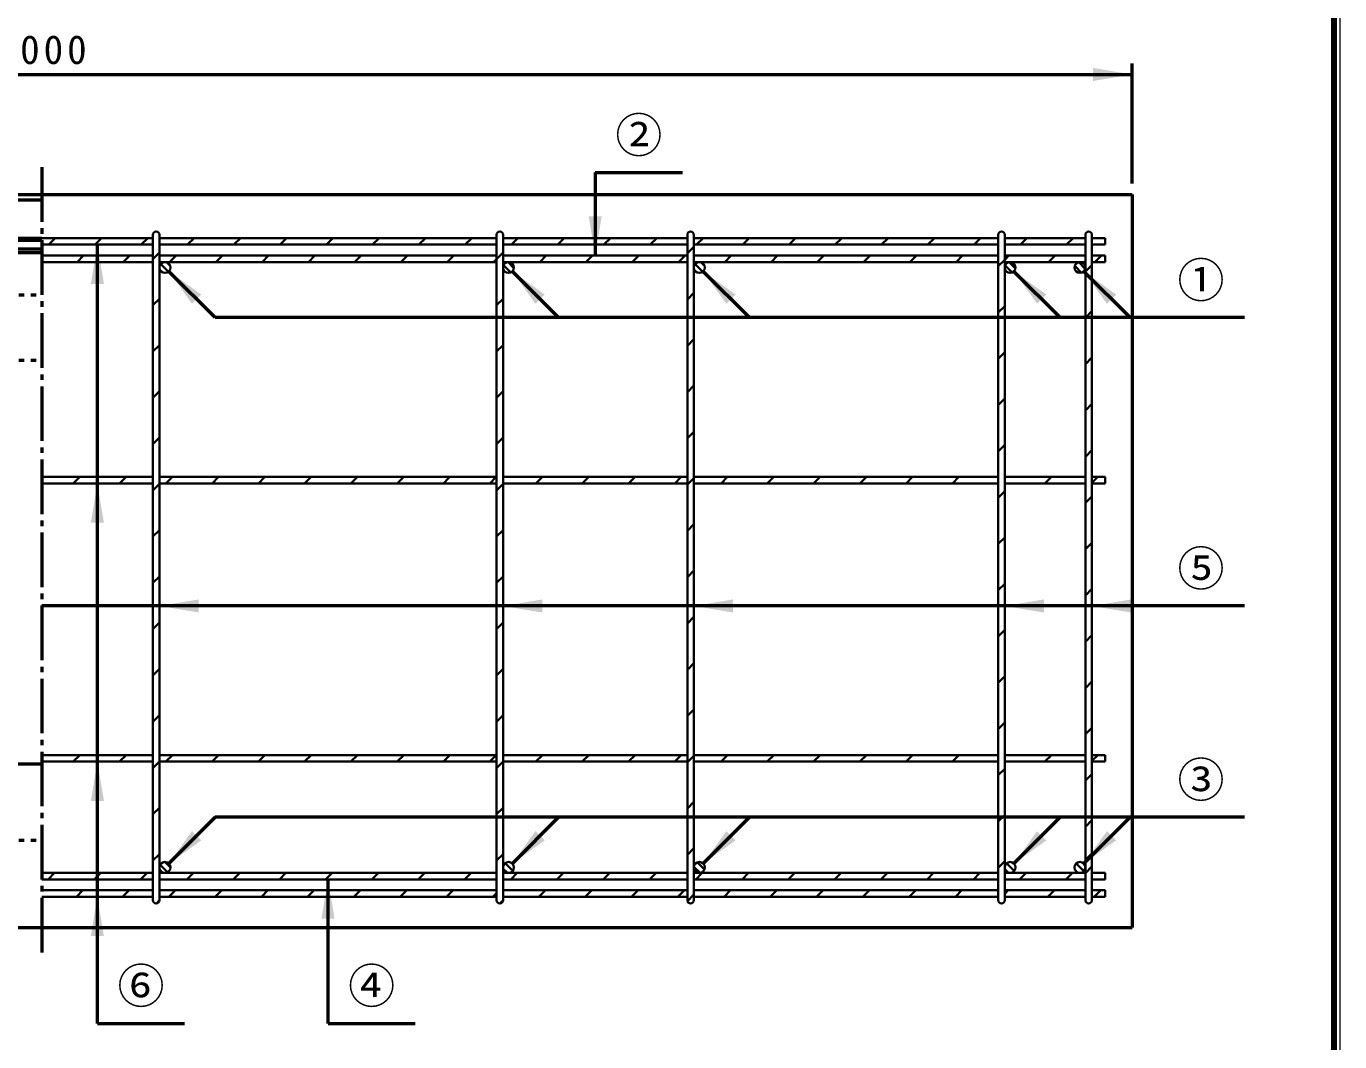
# Model space of a CAD drawing. Units: millimetres, scale not verified. Extents: x 100 to 4105, y 100 to 2870.
# Drawn here: x 2901 to 4105, y 854 to 1785 of the extents above; entities that cross this region are included whole.
import ezdxf
from ezdxf.enums import TextEntityAlignment as Align

# ---------------------------------------------------------------- set-up
doc = ezdxf.new("R2010")
doc.units = ezdxf.units.MM
doc.header["$LTSCALE"] = 5
doc.linetypes.add('USER1', pattern=[2.2, 1, -1.2])
doc.linetypes.add('USER3', pattern=[13.4, 10, -1.2, 1, -1.2])
doc.layers.add('V-nasSTD', color=7, linetype='Continuous', lineweight=35)
doc.styles.add('ＭＳ ゴシック', font='')
doc.styles.get('ＭＳ ゴシック').set_extended_font_data('MS Gothic')

msp = doc.modelspace()

# ---------------------------------------------------------------- hatches: boundary and pattern name
at = {"layer": 'V-nasSTD'}
for points in [[(3878.761, 1734.892), (3914.761, 1740.892), (3878.761, 1746.892)], [(3428.261, 1610.892), (3422.261, 1574.892), (3416.261, 1610.892)], [(2971.761, 1548.892), (2965.761, 1584.892), (2959.761, 1548.892)], [(3052.51, 1530.658), (3031.297, 1560.356), (3060.995, 1539.143)], [(3367.51, 1530.658), (3346.297, 1560.356), (3375.995, 1539.143)], [(3542.51, 1530.658), (3521.297, 1560.356), (3550.995, 1539.143)], [(3827.51, 1530.658), (3806.297, 1560.356), (3835.995, 1539.143)], [(3891.51, 1530.658), (3870.297, 1560.356), (3899.995, 1539.143)], [(2971.761, 1329.892), (2965.761, 1365.892), (2959.761, 1329.892)], [(3058.761, 1259.559), (3022.761, 1253.559), (3058.761, 1247.559)], [(3373.761, 1259.559), (3337.761, 1253.559), (3373.761, 1247.559)], [(3548.761, 1259.559), (3512.761, 1253.559), (3548.761, 1247.559)], [(3833.761, 1259.559), (3797.761, 1253.559), (3833.761, 1247.559)], [(3913.761, 1259.559), (3877.761, 1253.559), (3913.761, 1247.559)], [(2971.761, 1074.892), (2965.761, 1110.892), (2959.761, 1074.892)], [(3052.51, 1047.126), (3031.297, 1017.427), (3060.995, 1038.641)], [(3367.51, 1047.126), (3346.297, 1017.427), (3375.995, 1038.641)], [(3542.51, 1047.126), (3521.297, 1017.427), (3550.995, 1038.641)], [(3827.51, 1047.126), (3806.297, 1017.427), (3835.995, 1038.641)], [(3891.51, 1047.126), (3870.297, 1017.427), (3899.995, 1038.641)], [(3183.261, 966.892), (3177.261, 1002.892), (3171.261, 966.892)], [(2971.761, 950.892), (2965.761, 986.892), (2959.761, 950.892)]]:
    msp.add_hatch(color=256, dxfattribs=at).paths.add_polyline_path(points)

# ---------------------------------------------------------------- linework, layer by layer
at = {"layer": 'V-nasSTD', "lineweight": 100}
msp.add_line((4100, 105), (4100, 2865), dxfattribs=at)
at = {"layer": 'V-nasSTD', "lineweight": 50}
for p, q in [((3914.761, 1640.892), (3914.761, 1750.892)), ((1914.761, 1740.892), (3914.761, 1740.892)), ((3422.261, 1650.892), (3422.261, 1574.892)), ((3422.261, 1650.892), (3502.261, 1650.892)), ((1922.761, 1630.892), (3914.761, 1630.892)), ((3914.761, 1630.892), (3914.761, 958.892)), ((1922.761, 1625.892), (2914.761, 1625.892)), ((1914.761, 1590.907), (2914.761, 1590.907)), ((1914.761, 1588.892), (2914.761, 1588.892)), ((1914.761, 1580.892), (2914.761, 1580.892)), ((2965.761, 870.892), (2965.761, 1584.892)), ((1914.761, 1577.534), (2914.761, 1577.534)), ((3073.723, 1517.93), (3031.297, 1560.356)), ((3388.723, 1517.93), (3346.297, 1560.356)), ((3563.723, 1517.93), (3521.297, 1560.356)), ((3848.723, 1517.93), (3806.297, 1560.356)), ((3912.723, 1517.93), (3870.297, 1560.356)), ((4017.761, 1517.93), (3073.723, 1517.93)), ((4017.761, 1253.559), (2914.761, 1253.559)), ((2034.761, 1108.892), (2914.761, 1108.892)), ((3073.723, 1059.854), (3031.297, 1017.427)), ((4017.761, 1059.854), (3073.723, 1059.854)), ((3388.723, 1059.854), (3346.297, 1017.427)), ((3563.723, 1059.854), (3521.297, 1017.427)), ((3848.723, 1059.854), (3806.297, 1017.427)), ((3912.723, 1059.854), (3870.297, 1017.427)), ((3177.261, 870.892), (3177.261, 1002.892)), ((1914.761, 958.892), (3914.761, 958.892)), ((2965.761, 870.892), (3045.761, 870.892)), ((3177.261, 870.892), (3257.261, 870.892))]:
    msp.add_line(p, q, dxfattribs=at)
at = {"layer": 'V-nasSTD', "linetype": 'USER3', "lineweight": 50}
msp.add_line((2914.761, 1655.892), (2914.761, 933.892), dxfattribs=at)
at = {"layer": 'V-nasSTD'}
for p, q in [((2914.761, 1590.892), (3016.761, 1590.892)), ((2921.194, 1584.892), (2927.194, 1590.892)), ((2963.621, 1584.892), (2969.621, 1590.892)), ((3006.047, 1584.892), (3012.047, 1590.892)), ((3016.761, 1593.892), (3016.761, 983.892)), ((3022.761, 1593.892), (3022.761, 983.892)), ((3022.761, 1590.892), (3331.761, 1590.892)), ((3048.473, 1584.892), (3054.473, 1590.892)), ((3090.9, 1584.892), (3096.9, 1590.892)), ((3133.326, 1584.892), (3139.326, 1590.892)), ((3175.753, 1584.892), (3181.753, 1590.892)), ((3218.179, 1584.892), (3224.179, 1590.892)), ((3260.605, 1584.892), (3266.605, 1590.892)), ((3303.032, 1584.892), (3309.032, 1590.892)), ((3331.761, 1593.892), (3331.761, 983.892)), ((3337.761, 1593.892), (3337.761, 983.892)), ((3337.761, 1590.892), (3506.761, 1590.892)), ((3345.458, 1584.892), (3351.458, 1590.892)), ((3387.885, 1584.892), (3393.885, 1590.892)), ((3430.311, 1584.892), (3436.311, 1590.892)), ((3472.738, 1584.892), (3478.738, 1590.892)), ((3506.761, 1593.892), (3506.761, 983.892)), ((3512.761, 1593.892), (3512.761, 983.892)), ((3512.761, 1590.892), (3791.761, 1590.892)), ((3521.164, 1590.892), (3515.164, 1584.892)), ((3563.59, 1590.892), (3557.59, 1584.892)), ((3600.017, 1584.892), (3606.017, 1590.892)), ((3642.443, 1584.892), (3648.443, 1590.892)), ((3684.87, 1584.892), (3690.87, 1590.892)), ((3727.296, 1584.892), (3733.296, 1590.892)), ((3769.722, 1584.892), (3775.722, 1590.892)), ((3791.761, 1593.892), (3791.761, 983.892)), ((3797.761, 1593.892), (3797.761, 983.892)), ((3797.761, 1590.892), (3871.761, 1590.892)), ((3812.149, 1584.892), (3818.149, 1590.892)), ((3854.575, 1584.892), (3860.575, 1590.892)), ((3871.761, 1593.892), (3871.761, 983.892)), ((3877.761, 1593.892), (3877.761, 983.892)), ((3877.761, 1590.892), (3889.761, 1590.892)), ((3889.761, 1590.892), (3889.761, 1584.892)), ((2914.761, 1584.892), (3016.761, 1584.892)), ((3022.761, 1584.892), (3331.761, 1584.892)), ((3337.761, 1584.892), (3506.761, 1584.892)), ((3512.761, 1582.989), (3506.761, 1576.989)), ((3512.761, 1584.892), (3791.761, 1584.892)), ((3797.761, 1584.892), (3871.761, 1584.892)), ((3877.761, 1584.892), (3889.761, 1584.892)), ((2914.761, 1574.892), (3016.761, 1574.892)), ((3016.761, 1568.892), (2914.761, 1568.892)), ((2947.121, 1568.892), (2953.121, 1574.892)), ((2989.547, 1568.892), (2995.547, 1574.892)), ((3022.761, 1577.695), (3016.761, 1571.695)), ((3022.761, 1574.892), (3331.761, 1574.892)), ((3331.761, 1568.892), (3022.761, 1568.892)), ((3023.849, 1567.005), (3030.875, 1559.98)), ((3029.265, 1568.66), (3032.53, 1565.396)), ((3037.973, 1574.892), (3031.973, 1568.892)), ((3074.4, 1568.892), (3080.4, 1574.892)), ((3116.826, 1568.892), (3122.826, 1574.892)), ((3159.253, 1568.892), (3165.253, 1574.892)), ((3201.679, 1568.892), (3207.679, 1574.892)), ((3244.105, 1568.892), (3250.105, 1574.892)), ((3286.532, 1568.892), (3292.532, 1574.892)), ((3328.958, 1568.892), (3331.761, 1571.695)), ((3337.761, 1577.695), (3331.761, 1571.695)), ((3337.761, 1574.892), (3506.761, 1574.892)), ((3506.761, 1568.892), (3337.761, 1568.892)), ((3338.19, 1565.918), (3344.787, 1559.321)), ((3342.308, 1568.871), (3347.741, 1563.439)), ((3371.385, 1568.892), (3377.385, 1574.892)), ((3413.811, 1568.892), (3419.811, 1574.892)), ((3456.238, 1568.892), (3462.238, 1574.892)), ((3498.664, 1568.892), (3504.664, 1574.892)), ((3512.761, 1574.892), (3791.761, 1574.892)), ((3791.761, 1568.892), (3512.761, 1568.892)), ((3513.863, 1567.022), (3520.892, 1559.993)), ((3519.31, 1568.646), (3522.515, 1565.441)), ((3541.09, 1568.892), (3547.09, 1574.892)), ((3583.517, 1568.892), (3589.517, 1574.892)), ((3625.943, 1568.892), (3631.943, 1574.892)), ((3668.37, 1568.892), (3674.37, 1574.892)), ((3710.796, 1568.892), (3716.796, 1574.892)), ((3753.222, 1568.892), (3759.222, 1574.892)), ((3797.761, 1571.004), (3791.761, 1565.004)), ((3871.761, 1574.892), (3797.761, 1574.892)), ((3801.649, 1574.892), (3797.761, 1571.004)), ((3871.761, 1568.892), (3797.761, 1568.892)), ((3801.97, 1568.829), (3807.698, 1563.101)), ((3838.075, 1568.892), (3844.075, 1574.892)), ((3865.668, 1568.771), (3871.64, 1562.798)), ((3877.761, 1566.152), (3871.761, 1560.152)), ((3877.761, 1574.892), (3889.761, 1574.892)), ((3877.761, 1568.892), (3889.761, 1568.892)), ((3880.502, 1568.892), (3886.502, 1574.892)), ((3889.761, 1574.892), (3889.761, 1568.892)), ((3798.08, 1565.648), (3804.517, 1559.21)), ((3861.988, 1565.38), (3868.249, 1559.118)), ((3022.761, 1535.268), (3016.761, 1529.268)), ((3337.761, 1535.268), (3331.761, 1529.268)), ((3512.761, 1540.563), (3506.761, 1534.563)), ((3797.761, 1528.578), (3791.761, 1522.578)), ((3877.761, 1523.725), (3871.761, 1517.725)), ((3512.761, 1498.136), (3506.761, 1492.136)), ((3022.761, 1492.842), (3016.761, 1486.842)), ((3337.761, 1492.842), (3331.761, 1486.842)), ((3797.761, 1486.152), (3791.761, 1480.152)), ((3877.761, 1481.299), (3871.761, 1475.299)), ((3022.761, 1450.416), (3016.761, 1444.416)), ((3337.761, 1450.416), (3331.761, 1444.416)), ((3512.761, 1455.71), (3506.761, 1449.71)), ((3797.761, 1443.725), (3791.761, 1437.725)), ((3877.761, 1438.872), (3871.761, 1432.872)), ((3512.761, 1413.284), (3506.761, 1407.284)), ((3022.761, 1407.989), (3016.761, 1401.989)), ((3337.761, 1407.989), (3331.761, 1401.989)), ((3797.761, 1401.299), (3791.761, 1395.299)), ((3877.761, 1396.446), (3871.761, 1390.446)), ((2914.761, 1371.892), (3016.761, 1371.892)), ((2914.761, 1365.892), (3016.761, 1365.892)), ((2943.679, 1365.892), (2949.679, 1371.892)), ((2986.105, 1365.892), (2992.105, 1371.892)), ((3022.761, 1365.563), (3016.761, 1359.563)), ((3022.761, 1371.892), (3331.761, 1371.892)), ((3022.761, 1365.892), (3331.761, 1365.892)), ((3034.532, 1371.892), (3028.532, 1365.892)), ((3070.958, 1365.892), (3076.958, 1371.892)), ((3113.385, 1365.892), (3119.385, 1371.892)), ((3155.811, 1365.892), (3161.811, 1371.892)), ((3198.238, 1365.892), (3204.238, 1371.892)), ((3240.664, 1365.892), (3246.664, 1371.892)), ((3283.09, 1365.892), (3287.873, 1370.675)), ((3289.09, 1371.892), (3287.873, 1370.675)), ((3325.517, 1365.892), (3331.517, 1371.892)), ((3337.761, 1365.563), (3331.761, 1359.563)), ((3337.761, 1371.892), (3506.761, 1371.892)), ((3337.761, 1365.892), (3506.761, 1365.892)), ((3367.943, 1365.892), (3373.943, 1371.892)), ((3410.37, 1365.892), (3416.37, 1371.892)), ((3452.796, 1365.892), (3458.796, 1371.892)), ((3495.222, 1365.892), (3501.222, 1371.892)), ((3512.761, 1370.857), (3506.761, 1364.857)), ((3512.761, 1371.892), (3791.761, 1371.892)), ((3512.761, 1365.892), (3791.761, 1365.892)), ((3543.649, 1371.892), (3537.649, 1365.892)), ((3580.075, 1365.892), (3586.075, 1371.892)), ((3622.502, 1365.892), (3628.502, 1371.892)), ((3664.928, 1365.892), (3670.928, 1371.892)), ((3707.354, 1365.892), (3713.354, 1371.892)), ((3749.781, 1365.892), (3755.781, 1371.892)), ((3797.761, 1371.892), (3871.761, 1371.892)), ((3797.761, 1371.446), (3798.207, 1371.892)), ((3797.761, 1365.892), (3871.761, 1365.892)), ((3834.634, 1365.892), (3840.634, 1371.892)), ((3877.761, 1371.892), (3889.761, 1371.892)), ((3877.761, 1366.593), (3883.06, 1371.892)), ((3877.761, 1365.892), (3889.761, 1365.892)), ((3889.761, 1371.892), (3889.761, 1365.892)), ((3797.761, 1358.872), (3791.761, 1352.872)), ((3871.761, 1348.019), (3877.761, 1354.019)), ((3512.761, 1328.431), (3506.761, 1322.431)), ((3022.761, 1323.136), (3016.761, 1317.136)), ((3337.761, 1323.136), (3331.761, 1317.136)), ((3797.761, 1316.446), (3791.761, 1310.446)), ((3877.761, 1311.593), (3871.761, 1305.593)), ((3022.761, 1280.71), (3016.761, 1274.71)), ((3337.761, 1280.71), (3331.761, 1274.71)), ((3512.761, 1286.004), (3506.761, 1280.004)), ((3797.761, 1274.019), (3791.761, 1268.019)), ((3871.761, 1263.167), (3877.761, 1269.167)), ((3512.761, 1243.578), (3506.761, 1237.578)), ((3022.761, 1238.284), (3016.761, 1232.284)), ((3337.761, 1238.284), (3331.761, 1232.284)), ((3797.761, 1231.593), (3791.761, 1225.593)), ((3877.761, 1226.74), (3871.761, 1220.74)), ((3022.761, 1195.857), (3016.761, 1189.857)), ((3337.761, 1195.857), (3331.761, 1189.857)), ((3512.761, 1201.152), (3506.761, 1195.152)), ((3797.761, 1189.167), (3791.761, 1183.167)), ((3871.761, 1178.314), (3877.761, 1184.314)), ((3512.761, 1158.725), (3506.761, 1152.725)), ((3022.761, 1153.431), (3016.761, 1147.431)), ((3337.761, 1153.431), (3331.761, 1147.431)), ((3797.761, 1146.74), (3791.761, 1140.74)), ((3877.761, 1141.887), (3871.761, 1135.887)), ((2914.761, 1116.892), (3016.761, 1116.892)), ((2914.761, 1110.892), (3016.761, 1110.892)), ((2943.679, 1110.892), (2949.679, 1116.892)), ((2986.105, 1110.892), (2992.105, 1116.892)), ((3022.761, 1111.004), (3016.761, 1105.004)), ((3022.761, 1116.892), (3331.761, 1116.892)), ((3022.761, 1110.892), (3331.761, 1110.892)), ((3034.532, 1116.892), (3028.532, 1110.892)), ((3070.958, 1110.892), (3076.958, 1116.892)), ((3113.385, 1110.892), (3119.385, 1116.892)), ((3155.811, 1110.892), (3161.811, 1116.892)), ((3198.238, 1110.892), (3204.238, 1116.892)), ((3240.664, 1110.892), (3246.664, 1116.892)), ((3283.09, 1110.892), (3287.873, 1115.675)), ((3289.09, 1116.892), (3287.873, 1115.675)), ((3325.517, 1110.892), (3331.517, 1116.892)), ((3337.761, 1111.004), (3331.761, 1105.004)), ((3337.761, 1116.892), (3506.761, 1116.892)), ((3337.761, 1110.892), (3506.761, 1110.892)), ((3367.943, 1110.892), (3373.943, 1116.892)), ((3410.37, 1110.892), (3416.37, 1116.892)), ((3452.796, 1110.892), (3458.796, 1116.892)), ((3495.222, 1110.892), (3501.222, 1116.892)), ((3512.761, 1116.299), (3506.761, 1110.299)), ((3512.761, 1116.892), (3791.761, 1116.892)), ((3512.761, 1110.892), (3791.761, 1110.892)), ((3543.649, 1116.892), (3537.649, 1110.892)), ((3580.075, 1110.892), (3586.075, 1116.892)), ((3622.502, 1110.892), (3628.502, 1116.892)), ((3664.928, 1110.892), (3670.928, 1116.892)), ((3707.354, 1110.892), (3713.354, 1116.892)), ((3749.781, 1110.892), (3755.781, 1116.892)), ((3797.761, 1116.892), (3871.761, 1116.892)), ((3797.761, 1116.446), (3798.207, 1116.892)), ((3797.761, 1110.892), (3871.761, 1110.892)), ((3834.634, 1110.892), (3840.634, 1116.892)), ((3877.761, 1116.892), (3889.761, 1116.892)), ((3877.761, 1111.593), (3883.06, 1116.892)), ((3877.761, 1110.892), (3889.761, 1110.892)), ((3889.761, 1116.892), (3889.761, 1110.892)), ((3797.761, 1104.314), (3791.761, 1098.314)), ((3871.761, 1093.461), (3877.761, 1099.461)), ((3512.761, 1073.872), (3506.761, 1067.872)), ((3022.761, 1068.578), (3016.761, 1062.578)), ((3337.761, 1068.578), (3331.761, 1062.578)), ((3797.761, 1061.887), (3791.761, 1055.887)), ((3877.761, 1057.035), (3871.761, 1051.035)), ((3022.761, 1026.152), (3016.761, 1020.152)), ((3337.761, 1026.152), (3331.761, 1020.152)), ((3512.761, 1031.446), (3506.761, 1025.446)), ((3871.761, 1020.74), (3877.761, 1026.74)), ((3023.293, 1016.135), (3030.005, 1009.423)), ((3027.609, 1018.89), (3032.759, 1013.74)), ((3337.922, 1012.632), (3341.502, 1009.053)), ((3339.746, 1017.88), (3346.75, 1010.876)), ((3512.802, 1014.53), (3518.399, 1008.933)), ((3515.879, 1018.524), (3522.393, 1012.009)), ((3797.761, 1019.461), (3791.761, 1013.461)), ((3798.105, 1012.069), (3800.938, 1009.236)), ((3799.534, 1017.711), (3806.58, 1010.665)), ((3863.344, 1017.541), (3870.411, 1010.474)), ((3871.761, 1008.608), (3877.761, 1014.608)), ((2914.761, 1008.892), (3016.761, 1008.892)), ((3016.761, 1002.892), (2914.761, 1002.892)), ((2920.532, 1002.892), (2926.532, 1008.892)), ((2962.958, 1002.892), (2968.958, 1008.892)), ((3005.385, 1002.892), (3011.385, 1008.892)), ((3022.761, 1008.892), (3331.761, 1008.892)), ((3331.761, 1002.892), (3022.761, 1002.892)), ((3047.811, 1002.892), (3053.811, 1008.892)), ((3090.238, 1002.892), (3096.238, 1008.892)), ((3132.664, 1002.892), (3138.664, 1008.892)), ((3175.09, 1002.892), (3181.09, 1008.892)), ((3217.517, 1002.892), (3223.517, 1008.892)), ((3259.943, 1002.892), (3265.943, 1008.892)), ((3302.37, 1002.892), (3308.37, 1008.892)), ((3337.761, 1008.892), (3506.761, 1008.892)), ((3506.761, 1002.892), (3337.761, 1002.892)), ((3344.796, 1002.892), (3350.796, 1008.892)), ((3387.222, 1002.892), (3393.222, 1008.892)), ((3429.649, 1002.892), (3435.649, 1008.892)), ((3472.075, 1002.892), (3478.075, 1008.892)), ((3512.761, 1008.892), (3791.761, 1008.892)), ((3791.761, 1002.892), (3512.761, 1002.892)), ((3514.502, 1002.892), (3520.502, 1008.892)), ((3556.928, 1002.892), (3562.928, 1008.892)), ((3599.354, 1002.892), (3605.354, 1008.892)), ((3641.781, 1002.892), (3647.781, 1008.892)), ((3684.207, 1002.892), (3690.207, 1008.892)), ((3726.634, 1002.892), (3732.634, 1008.892)), ((3769.06, 1002.892), (3775.06, 1008.892)), ((3871.761, 1008.892), (3797.761, 1008.892)), ((3871.761, 1002.892), (3797.761, 1002.892)), ((3811.486, 1002.892), (3817.486, 1008.892)), ((3853.913, 1002.892), (3859.913, 1008.892)), ((3862.444, 1011.37), (3864.24, 1009.574)), ((3877.761, 1008.892), (3889.761, 1008.892)), ((3877.761, 1002.892), (3889.761, 1002.892)), ((3889.761, 1008.892), (3889.761, 1002.892)), ((2914.761, 992.892), (3016.761, 992.892)), ((2946.458, 986.892), (2952.458, 992.892)), ((2988.885, 986.892), (2994.885, 992.892)), ((3022.761, 992.892), (3331.761, 992.892)), ((3037.311, 992.892), (3031.311, 986.892)), ((3073.738, 986.892), (3079.738, 992.892)), ((3116.164, 986.892), (3122.164, 992.892)), ((3158.59, 986.892), (3164.59, 992.892)), ((3201.017, 986.892), (3207.017, 992.892)), ((3243.443, 986.892), (3249.443, 992.892)), ((3285.87, 986.892), (3291.87, 992.892)), ((3328.296, 986.892), (3331.761, 990.357)), ((3337.761, 992.892), (3506.761, 992.892)), ((3376.722, 992.892), (3370.722, 986.892)), ((3419.149, 992.892), (3413.149, 986.892)), ((3455.575, 986.892), (3461.575, 992.892)), ((3498.002, 986.892), (3504.002, 992.892)), ((3512.761, 989.019), (3506.761, 983.019)), ((3512.761, 992.892), (3791.761, 992.892)), ((3540.428, 986.892), (3546.428, 992.892)), ((3582.854, 986.892), (3588.854, 992.892)), ((3625.281, 986.892), (3631.281, 992.892)), ((3667.707, 986.892), (3673.707, 992.892)), ((3710.134, 986.892), (3716.134, 992.892)), ((3752.56, 986.892), (3758.56, 992.892)), ((3797.761, 992.892), (3871.761, 992.892)), ((3797.761, 989.667), (3800.986, 992.892)), ((3837.413, 986.892), (3843.413, 992.892)), ((3877.761, 992.892), (3889.761, 992.892)), ((3879.839, 986.892), (3885.839, 992.892)), ((3889.761, 992.892), (3889.761, 986.892)), ((2914.761, 986.892), (3016.761, 986.892)), ((3022.761, 983.725), (3019.933, 980.897)), ((3022.761, 986.892), (3331.761, 986.892)), ((3337.761, 983.725), (3334.933, 980.897)), ((3337.761, 986.892), (3506.761, 986.892)), ((3512.761, 986.892), (3791.761, 986.892)), ((3797.761, 986.892), (3871.761, 986.892)), ((3877.761, 986.892), (3889.761, 986.892))]:
    msp.add_line(p, q, dxfattribs=at)
at = {"layer": 'V-nasSTD', "linetype": 'USER1', "lineweight": 50}
for p, q in [((1914.761, 1538.892), (2914.761, 1538.892)), ((1914.761, 1478.892), (2914.761, 1478.892)), ((1914.761, 1038.892), (2914.761, 1038.892))]:
    msp.add_line(p, q, dxfattribs=at)
at = {"layer": 'V-nasSTD', "lineweight": 13}
msp.add_lwpolyline([(100, 100), (100, 2870), (4105, 2870), (4105, 100)], close=True, dxfattribs=at)
at = {"layer": 'V-nasSTD'}
for centre in [(3027.761, 1563.892), (3342.761, 1563.892), (3517.761, 1563.892), (3802.761, 1563.892), (3866.761, 1563.892), (3027.761, 1013.892), (3342.761, 1013.892), (3517.761, 1013.892), (3802.761, 1013.892), (3866.761, 1013.892)]:
    msp.add_circle(centre, 5, dxfattribs=at)
for centre, start, end in [((3019.761, 1593.892), 0, 180), ((3334.761, 1593.892), 0, 180), ((3509.761, 1593.892), 0, 180), ((3794.761, 1593.892), 0, 180), ((3874.761, 1593.892), 0, 180), ((3019.761, 983.892), 180, 0), ((3334.761, 983.892), 180, 0), ((3509.761, 983.892), 180, 0), ((3794.761, 983.892), 180, 0), ((3874.761, 983.892), 180, 0)]:
    msp.add_arc(centre, 3, start, end, dxfattribs=at)

# ---------------------------------------------------------------- texts
at = {"layer": 'V-nasSTD', "style": 'ＭＳ ゴシック'}
for s, p in [('②', (3440.661, 1701.092)), ('①', (3956.161, 1568.13)), ('⑤', (3956.161, 1303.759)), ('③', (3956.161, 1110.054)), ('⑥', (2984.161, 921.092)), ('④', (3195.661, 921.092))]:
    msp.add_text(s, height=31.67, dxfattribs=at).set_placement(p, align=Align.TOP_LEFT)
at = {"layer": 'V-nasSTD', "insert": (2873.361, 1776.892), "char_height": 26.39, "attachment_point": 1, "style": 'ＭＳ ゴシック'}
msp.add_mtext('\\T1.2;2000', dxfattribs=at)

doc.saveas('drawing.dxf')
